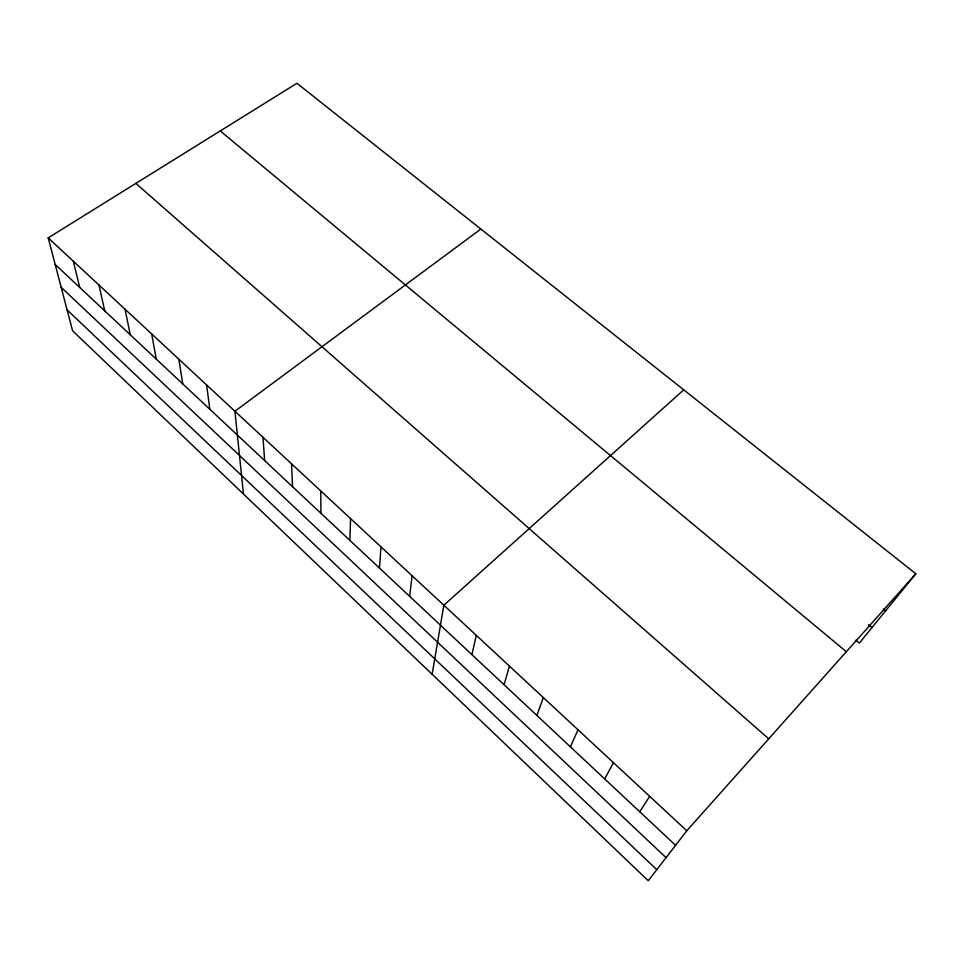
<?xml version="1.0" encoding="UTF-8"?>
<svg xmlns="http://www.w3.org/2000/svg" width="964" height="964" viewBox="0 0 964 964"><rect width="100%" height="100%" fill="white"/><g stroke="black" fill="none" stroke-linecap="round" stroke-linejoin="round"><path stroke-width="1.45" d="M349.896 540.406L350.571 518.62M379.467 568.085L381.009 546.877M409.652 596.342L412.098 575.737M432.137 674.27L443.85 605.223L683.729 389.83M471.926 654.64L476.288 635.336M504.052 684.729L509.45 666.124M536.876 715.457L543.335 697.587M570.423 746.859L577.99 729.772M604.705 778.948L613.441 762.669M639.747 811.76L649.688 796.336M915.8 573.761L686.79 830.787L648.242 880.722L72.577 330.773L48.2 237.879L296.936 83.278L915.8 573.761L859.37 643.084L855.887 640.204M480.867 229.046L234.915 411.242L243.458 494.014M883.337 608.983L885.627 610.827M868.54 624.756L871.986 627.588M220.25 130.935L846.332 651.736M135.864 183.389L768.73 738.822M48.2 237.879L686.79 830.787M55.189 264.498L675.583 845.308M61.178 287.344L666.064 857.647M67.094 309.866L656.785 869.673M73.324 261.208L79.735 287.477M98.93 284.983L104.751 310.902M125.055 309.239L130.261 334.773M151.697 333.978L156.252 359.114M178.882 359.211L182.762 383.937M206.609 384.961L209.803 409.242M262.955 437.27L264.678 460.623M291.562 463.841L292.526 486.687M320.771 490.941L320.928 513.282"/></g></svg>
